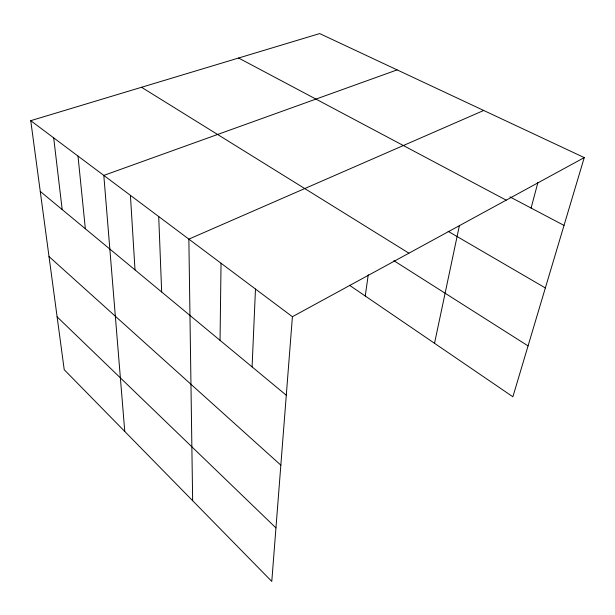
<?xml version="1.0" encoding="UTF-8"?>
<svg xmlns="http://www.w3.org/2000/svg" width="615" height="615" viewBox="0 0 615 615"><rect width="100%" height="100%" fill="white"/><g stroke="black" fill="none" stroke-linecap="round" stroke-linejoin="round"><path stroke-width="0.92" d="M220.047 340.356L221.039 263.235M252.089 366.901L255.479 289.035M584.25 157.601L292.409 316.71L271.784 581.421L64.221 369.707L30.75 120.671L319.677 33.579L584.25 157.601L512.879 396.775L349.551 285.299M365.249 296.015L368.247 274.759M434.528 343.301L459.428 225.436M531.091 208.054L537.948 182.363M483.713 110.469L188.859 239.127L192.649 500.71M397.136 69.887L103.812 175.413L124.768 431.461M509.92 196.892L564.016 225.405M238.589 58.018L506.199 200.152M448.135 231.325L545.351 287.943M141.527 87.276L408.913 253.188M393.877 260.691L528.054 345.899M30.75 120.671L292.409 316.71M40.259 191.411L286.29 395.237M49.016 256.555L280.847 465.148M57.118 316.856L275.95 527.901M53.697 137.86L62.184 209.577M78.005 156.079L85.347 228.765M130.418 195.347L135.008 269.908M158.716 216.542L161.668 291.994"/></g></svg>
